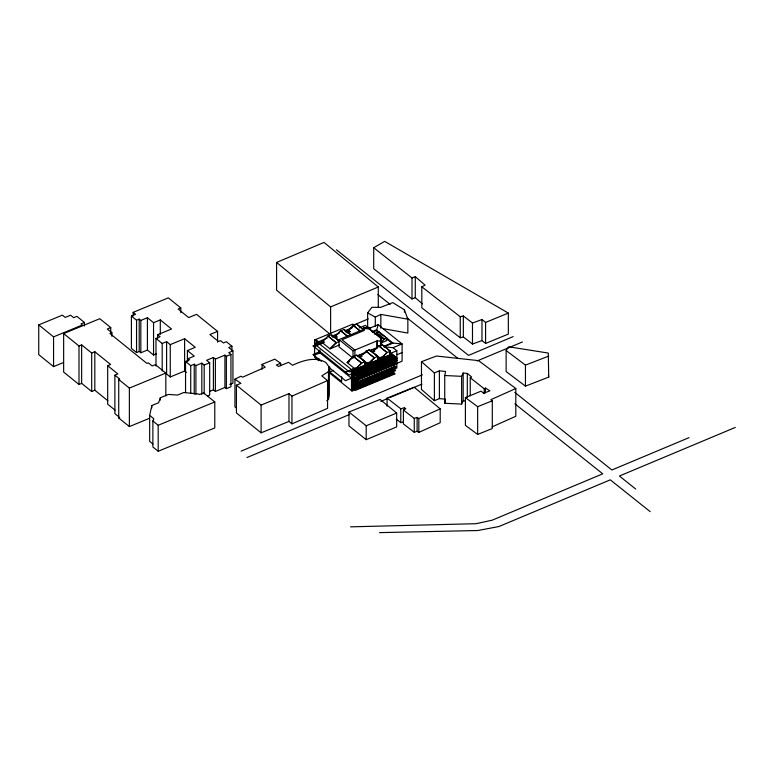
<?xml version="1.0" encoding="UTF-8"?>
<svg xmlns="http://www.w3.org/2000/svg" width="774" height="774" viewBox="0 0 774 774"><rect width="100%" height="100%" fill="white"/><g stroke="black" fill="none" stroke-linecap="round" stroke-linejoin="round"><path stroke-width="1.16" d="M341.673 376.735L341.673 381.553L329.763 371.994L329.763 367.176M364.941 361.719L364.941 365.28L364.941 361.729L356.698 355.102L353.408 356.485L347.178 362.619L355.421 369.227L361.642 363.103L364.941 361.719L356.698 355.111M390.328 351.173L390.328 354.734L390.328 351.193L382.095 344.556L378.815 345.92L387.039 352.547L390.328 351.173L382.095 344.575M326.783 400.651L328.476 399.355L328.476 371.597L329.298 367.215L325.912 362.503C315.569 356.263 302.634 360.51 292.572 365.26L288.547 362.329L278.456 366.45L276.347 365.028L280.652 363.277L280.652 365.696M328.476 399.355L329.298 394.963L329.298 367.215M470.234 395.814L470.234 377.722L471.608 376.919L467.303 373.436L463.171 373.039L463.171 400.797L461.614 404.076L444.731 403.283L444.731 375.525L445.592 371.452L439.39 370.852L434.388 372.942L421.462 361.7L436.459 356.03L478.574 360.636L515.803 388.519L515.803 416.277L492.022 426.919M444.731 403.283L445.379 400.216M149.663 415.396L151.81 405.547L158.602 402.751L160.324 397.778L168.403 394.45L177.604 395.04L183.709 392.524L198.637 393.995L199.382 394.595L203.572 392.902L214.775 401.958L214.775 427.945L158.186 451.261L152.875 446.966L152.875 420.979L153.813 418.753L149.663 415.396L149.663 441.383L152.981 444.063M380.721 338.132L380.721 345.398L381.659 345.523L381.659 338.219L380.721 338.132L368.695 328.486L368.85 327.944L363.722 327.46L363.112 329.608L339.041 339.602L339.041 346.878L353.012 358.101L353.012 350.825L339.041 339.602M372.458 332.327L376.474 330.653L378.157 324.712L402.093 343.927L402.093 361.216L397.072 363.306M354.898 356.785L354.898 350.08L342.002 339.718L364.225 330.488L364.786 328.505L369.517 328.95L381.34 338.441L380.566 345.649M380.818 346.375L380.818 341.179L381.659 338.219M381.243 345.514L381.34 338.441M461.614 404.076L461.614 376.328L463.171 373.039M506.128 350.545L508.673 346.8L548.302 353.07L548.718 377.102L525.449 386.139L506.128 371.559L506.128 350.545L525.449 365.125L525.449 386.139M370.514 328.36L367.64 326.792L367.64 312.919L371.897 307.268L380.624 307.394L392.747 302.605L404.444 309.852L407.85 319.188L407.85 333.062L383.178 328.689M374.906 334.532L376.406 332.733L378.786 331.727L386.71 338.093L386.71 340.589L381.176 342.892L384.33 339.089L386.71 338.093M339.06 340.637L334.484 336.961L340.705 330.827L347.12 335.974L340.724 330.808L344.004 329.443L351.328 335.326L344.004 329.463M330.411 348.474L336.255 342.727L339.544 341.344L331.311 334.726L328.012 336.109L321.781 342.243L330.024 348.861L339.544 344.904M378.796 345.939L372.565 352.073L380.808 358.691L387.039 352.557L378.796 345.939L372.565 352.073L374.684 351.193M368.501 363.596L374.335 357.84L377.635 356.466L377.635 360.026L377.635 356.475M381.195 358.304L387.039 352.557M334.484 336.961L340.705 330.827M350.835 334.639L347.178 331.698L353.408 325.573L356.698 324.19L363.103 329.337L356.698 324.2M347.178 331.698L353.408 325.573L360.732 331.436L353.408 325.573M330.024 348.861L336.255 342.727L328.031 336.09L336.255 342.727M359.871 357.356L366.102 351.232L369.392 349.848L377.635 356.456L369.392 349.848L366.102 351.232L374.335 357.84L368.114 363.974L359.871 357.356L361.99 356.485M355.421 369.227L361.642 363.103L353.418 356.466M328.476 371.597L321.791 375.883L327.557 380.585L327.557 408.343L291.953 423.862L288.973 421.404L288.973 393.656L261.109 405.073L236.428 385.181L240.898 383.333L234.938 379.163L240.898 376.212L242.601 377.199L265.172 367.244L262.057 364.39L274.789 359.155L280.652 363.277M373.707 247.719L384.697 241.372L508.334 313.083L508.334 334.097L485.588 343.443L481.97 340.56L481.97 319.546L472.488 323.029L463.355 315.966L460.249 316.76L421.82 286.815L425.1 285.122L415.28 276.666L412 277.963L373.707 247.719L373.707 268.733L412 298.977L415.28 297.68L422.42 303.834M484.195 393.589L484.195 388.761L485.395 388.064L489.874 390.851L483.673 393.24L481.089 391.151L465.406 397.613L465.406 425.371L477.645 434.417L492.293 428.554L492.293 400.797L490.939 399.645L515.803 388.519M403.409 410.036L405.808 408.778L404.434 407.724L400.777 408.778L387.068 398.097L414.148 387.213L440.193 408.846L440.193 422.72L418.831 432.414L417.109 431.292L414.254 432.289L403.409 423.91L403.409 410.036L414.254 418.415L414.254 432.289M367.64 312.919L375.303 317.098L380.837 314.399L407.85 319.188M414.254 418.415L417.109 417.418L418.831 418.541L440.193 408.846M288.973 393.656L291.953 396.114L327.557 380.585M329.695 333.894L276.589 290.192L276.589 262.444L324.025 242.417L378.283 287.009L378.283 307.52M241.091 451.155L422.411 374.819M513.162 336.603L468.551 355.392L336.419 249.741M246.954 457.55L349.548 414.496M380.769 401.396L387.464 398.591M389.699 397.652L422.033 384.078M477.181 360.936L522.469 341.934M348.968 412.02L366.199 425.797L396.675 413.026L396.675 426.9L366.199 439.671L348.968 425.894L348.968 412.02L380.131 399.452L396.675 413.026M689.005 437.658L611.886 469.992L514.749 392.321M735.3 427.432L619.423 476.02L635.706 489.042M276.589 262.444L330.624 306.91L378.283 287.009M352.789 325.399L368.308 318.927M421.462 361.7L421.462 389.448L434.388 400.69L439.39 398.6L445.592 399.2M318.037 360.016L314.592 357.249L314.592 339.96L352.847 324.074L354.579 325.457M327.179 338.141L315.221 343.114L316.363 344.033M331.533 336.332L339.147 333.178M344.585 330.914L352.199 327.76M323.9 340.87L315.153 344.498L349.306 371.926L391.973 354.211M332.675 337.251L335.935 335.868M345.726 331.833L349.064 330.421M318.898 343.385L312.909 345.872L349.19 375.003L394.556 356.166M318.898 343.414L323.9 341.363M334.204 337.058L336.603 336.08M346.23 332.065L349.509 330.701M313.963 346.723L324.345 342.437M335.258 337.909L337.454 336.971M347.284 332.917L350.583 331.514M359.329 327.886L365.328 325.399L369.111 328.447L378.157 324.712M313.963 355.363L319.952 352.876M372.033 331.601L376.387 329.792L392.989 343.114L384.272 346.733M353.012 350.825L377.122 340.85L380.818 341.179M357.124 355.866L366.015 352.17M369.343 350.786L377.122 347.555L377.122 340.85L377.093 348.097L370.523 350.825M357.394 356.282L365.057 353.099M383.749 346.297L391.799 342.959L402.093 343.927L393.047 347.69L383.894 346.82M349.297 361.739L347.178 362.619L353.408 356.485L361.642 363.103M329.763 371.994L333.604 370.407M345.494 372.033L355.876 367.756M364.612 364.128L368.985 362.28M377.731 358.681L382.114 356.833M353.07 370.823L392.447 354.473M353.592 371.249L392.969 354.898M393.502 355.324L354.124 371.665L354.124 381.514L356.311 380.605M394.034 355.75L354.647 372.091L354.647 378.215L394.034 361.864L396.675 363.983L357.288 380.334L352.538 376.512M397.072 354.656L402.093 352.576M355.711 372.942L395.088 356.591M356.233 373.368L395.62 357.017M354.647 374.49L356.843 373.581M356.766 373.794L396.143 357.443M358.459 373.552L355.179 374.916L355.179 372.517M357.288 374.21L396.675 357.869M355.711 375.332L395.088 358.991M356.233 375.758L395.62 359.407M356.766 376.183L396.143 359.833M354.124 377.789L358.497 375.971M357.288 376.609L396.675 360.258M355.179 378.631L394.556 362.29M355.711 379.057L395.088 362.716M356.233 379.483L395.62 363.132M353.592 381.089L356.872 379.724M356.766 379.908L396.143 363.557M354.647 381.93L356.843 381.031M355.179 382.356L358.459 381.002M355.711 382.782L395.088 366.431M353.07 384.388L357.443 382.569M356.233 383.207L395.62 366.857M353.592 384.813L392.969 368.463M354.124 385.239L393.502 368.888M354.647 385.655L394.034 369.314M355.179 386.081L394.556 369.73M356.93 385.887L352.538 387.716L352.538 373.726M360.21 384.533L362.396 383.623M355.711 386.507L395.088 370.156M392.447 371.762L353.07 388.113L353.07 373.213M353.592 388.538L392.969 372.188M354.124 388.954L393.502 372.613M355.856 388.771L351.483 390.589L351.483 373.01M354.647 389.38L394.034 373.039M328.302 371.975L352.006 391.015L357.482 388.742M369.508 383.749L371.704 382.84M355.179 389.806L394.556 373.455M63.536 362.513L53.561 366.624L38.739 354.637L38.739 324.887L62.384 315.144L65.21 317.427L70.589 315.202L73.656 317.688L76.887 316.363L84.424 322.458L84.424 326.028M84.424 322.458L80.989 323.871L82.383 324.993L53.561 336.874L38.739 324.887M107.809 400.729L94.815 390.212L91.69 391.499L81.647 383.382L78.996 384.475L63.652 372.071L63.652 333.594L99.769 318.714L110.74 327.596L110.74 332.404M133.138 315.947L133.138 312.357L168.326 297.864L180.787 307.946L180.787 312.735M156.445 353.844L153.552 355.034L147.418 350.071L140.829 352.78L139.204 351.464L136.553 352.557L131.406 348.397L131.406 316.053L135.576 314.331L133.138 312.357M110.74 327.596L107.315 329.008L111.901 332.714L111.901 336.322M131.406 316.053L136.553 320.213L139.204 319.12L140.829 320.436L140.829 352.78M63.652 333.594L78.996 345.997L81.647 344.904L91.69 353.021L91.69 391.499M140.829 320.436L147.418 317.727L153.552 322.69L153.552 355.034M111.901 332.714L109.947 333.517L146.915 363.422L148.318 362.842L152.178 365.957L155.381 364.631L165.82 373.078L165.82 395.93M180.787 307.946L178.126 309.039L188.692 317.592L196.538 314.35L217.581 331.378L217.581 342.156M153.552 322.69L160.295 319.914L171.528 328.998L157.586 334.745L157.586 338.335M91.69 353.021L94.815 351.735L110.595 364.506L107.683 365.705L107.683 404.183L115.084 410.162M155.98 365.996L155.98 338.451L160.083 336.758L157.586 334.745M155.98 338.451L162.192 343.472L166.603 341.663L170.261 344.623L170.261 376.967L184.609 371.046L186.389 372.488M170.261 344.623L184.609 338.702L195.261 347.323L187.395 350.564L187.395 361.342M217.581 331.378L209.909 334.532L218.52 341.498L220.532 340.666L223.367 342.959L226.366 341.731L231.919 346.22L231.919 351.019M118.925 416.905L114.881 413.635L114.881 375.158L117.851 373.929L107.683 365.705M149.256 418.386L129.374 426.58L118.732 417.97L118.732 379.483L119.728 379.076L114.881 375.158M188.14 361.032L188.14 358.643L194.255 356.117L187.395 350.564M185.547 392.612L185.547 361.468L189.582 359.804L188.14 358.643M118.732 379.483L129.374 388.093L165.82 373.078M231.919 346.22L228.765 347.526L232.945 350.912L232.945 383.256L229.791 384.552M185.547 361.468L190.723 365.657L194.226 364.215L195.909 365.58L195.909 394.324M232.945 350.912L228.736 352.644L230.942 354.424L230.942 386.768L226.366 388.654L224.924 387.484L215.375 391.421L215.375 359.078L213.411 357.482L206.619 360.287L209.686 362.774L209.686 395.117L207.48 396.027M195.909 365.58L201.821 363.141L204.172 365.038L204.172 393.792M215.375 359.078L224.924 355.14L226.366 356.311L226.366 388.654M204.172 365.038L209.686 362.774M226.366 356.311L230.942 354.424M118.732 417.97L119.728 417.554M209.531 391.431L213.411 389.835L215.375 391.421M152.875 420.979L158.186 425.274L214.775 401.958M481.97 319.546L485.588 322.429L508.334 313.083M390.86 353.196L396.849 350.738L396.849 368.027L392.853 369.672M394.856 360.21L396.849 359.388M236.428 385.181L236.428 412.929L261.109 432.83L288.973 421.404M465.406 397.613L477.645 406.669L492.293 400.797M525.449 365.125L548.718 356.088M421.82 286.815L421.82 307.829L460.249 337.774L463.355 336.98L472.488 344.043L481.97 340.56M396.211 419.092L400.777 422.652L403.515 421.869M350.574 526.842L476.029 523.698L492.216 520.176L602.743 473.833L514.845 403.776M379.599 532.628L477.839 530.519L498.901 526.543L610.289 479.841L650.199 511.653M444.731 375.525L461.614 376.328M380.469 345.069L381.34 345.175M463.171 400.797L465.232 400.99M236.641 408.101L234.938 406.911L234.938 379.163M470.234 377.722L484.195 388.761M377.847 294.594L390.125 304.385M407.134 317.94L458.169 358.614M331.311 334.745L339.544 341.344M376.474 330.653L378.283 332.104M380.082 333.546L382.782 335.723M385.491 337.89L391.799 342.959M386.216 340.192L386.71 340.589M393.047 347.69L396.849 350.738M389.37 352.122L397.197 358.294L357.82 374.635L314.592 339.96M389.748 353.689L395.108 358.004M390.764 354.744L391.905 355.663L351.667 372.371L350.516 371.452M394.556 358.565L397.197 360.684L357.82 377.035L352.538 372.787M393.502 365.164L396.143 367.282L356.766 383.633L352.538 380.237M393.386 365.26L395.108 366.644L357.965 382.066L354.521 379.299M392.447 368.037L395.62 370.582L356.233 386.932L352.538 383.962M391.915 371.336L395.088 373.881L355.711 390.231L351.483 386.836M315.705 339.496L321.075 343.801M352.596 369.111L357.965 373.426M321.384 361.323L312.909 354.521L318.898 352.035L351.483 378.196L345.494 380.682L328.737 367.224M366.112 351.202L374.335 357.83M170.261 376.967L166.603 374.006L166.603 341.663M548.437 375.09L548.718 377.102M485.588 322.429L485.588 343.443M485.395 388.064L485.395 392.892M477.645 406.669L477.645 434.417M472.488 323.029L472.488 344.043M467.303 373.436L467.303 397.575M463.355 315.966L463.355 336.98M460.249 316.76L460.249 337.774M439.39 370.852L439.39 398.6M434.388 372.942L434.388 400.69M418.831 418.541L418.831 432.414M417.109 417.418L417.109 431.292M415.28 276.666L415.28 297.68M412 277.963L412 298.977M404.444 309.852L404.444 312.164M404.434 407.724L404.434 410.036M400.777 408.778L400.777 422.652M391.915 354.918L391.915 354.047L352.538 370.398L352.538 371.268M387.068 398.097L387.068 406.195M380.837 314.399L380.837 328.273M380.469 339.476L380.469 343.946M375.303 317.098L375.303 326.347M366.199 425.797L366.199 439.671M363.722 327.46L363.722 329.531M353.65 369.962L353.65 387.252M352.006 387.29L352.006 391.015M330.624 306.91L330.624 333.449M319.952 350.022L319.952 353.583M318.898 350.332L318.898 352.634M318.898 358.401L318.898 360.703M291.953 396.114L291.953 423.862M262.057 364.39L262.057 369.217M261.109 405.073L261.109 432.83M224.924 355.14L224.924 387.484M213.411 357.482L213.411 389.835M201.821 363.141L201.821 394.285M194.226 364.215L194.226 394.169M190.723 365.657L190.723 393.211M184.609 338.702L184.609 371.046M162.192 343.472L162.192 371.027M160.295 319.914L160.295 334.291M160.324 397.778L160.324 400.139M158.186 425.274L158.186 451.261M151.81 405.547L151.81 407.908M147.418 317.727L147.418 350.071M139.204 319.12L139.204 351.464M136.553 320.213L136.553 352.557M129.374 388.093L129.374 426.58M94.815 351.735L94.815 390.212M81.647 344.904L81.647 383.382M78.996 345.997L78.996 384.475M53.561 336.874L53.561 366.624M384.33 339.089L376.406 332.733L384.33 339.08"/></g></svg>
